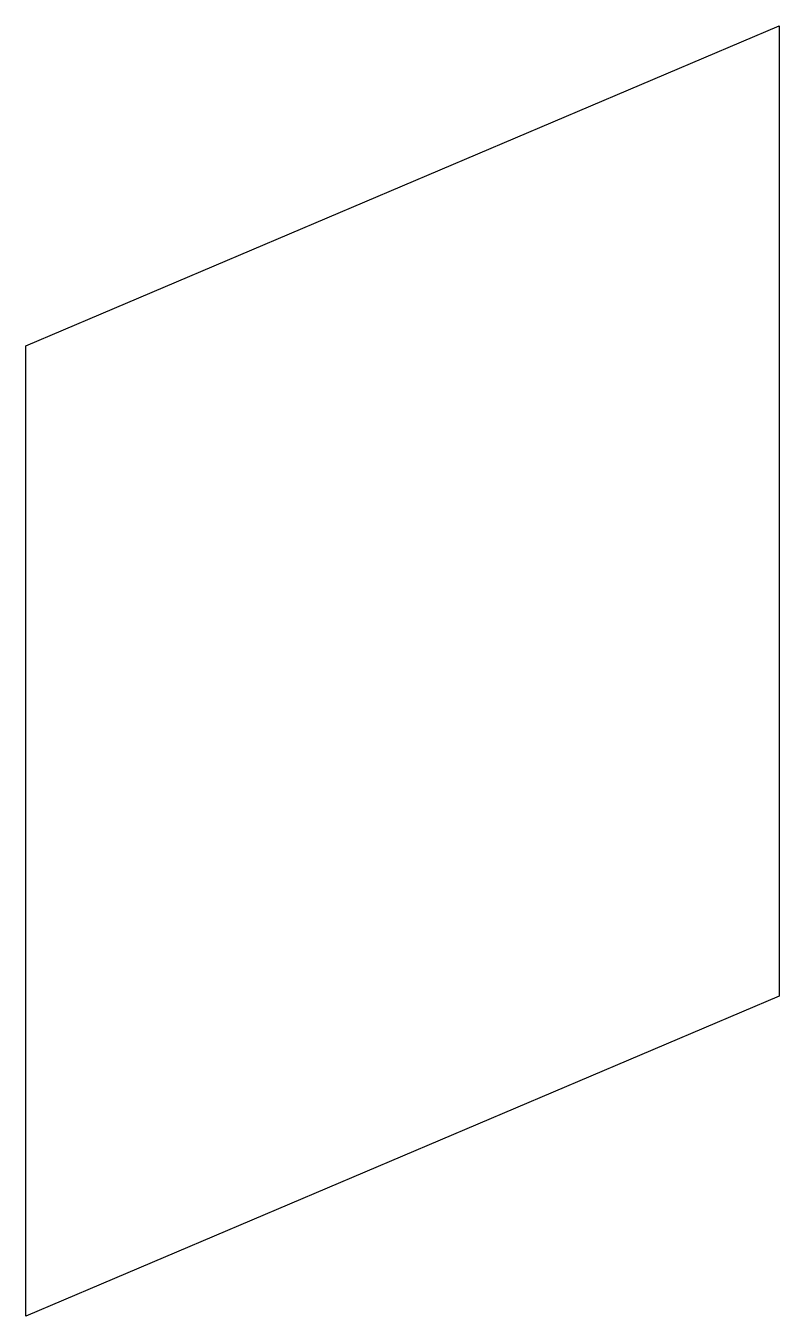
# Model space of a CAD drawing. Header units: millimetres. Extents: x 27.6 to 57.1, y 0 to 50.7.
import ezdxf

# ---------------------------------------------------------------- set-up
doc = ezdxf.new("R2010")
doc.units = ezdxf.units.MM

msp = doc.modelspace()

# ---------------------------------------------------------------- linework, layer by layer
for p, q in [((27.575, 38.1), (57.15, 50.673)), ((57.15, 50.673), (57.15, 12.573)), ((27.575, 0), (27.575, 38.1)), ((57.15, 12.573), (27.575, 0))]:
    msp.add_line(p, q)

doc.saveas('drawing.dxf')
